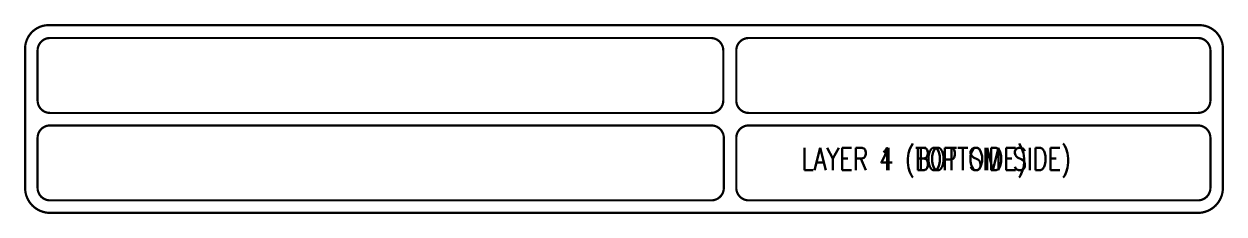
# Model space of a CAD drawing. Extents: x -38 to 142, y -39 to 48.
# Drawn here: x -37.8 to 58.4, y -38.5 to -23.3 of the extents above; entities that cross this region are included whole.
import ezdxf

# ---------------------------------------------------------------- set-up
doc = ezdxf.new("R2010")
doc.units = 0
doc.header["$MEASUREMENT"] = 0
doc.layers.get('0').update_dxf_attribs({"linetype": 'CONTINUOUS'})
for name, color, linetype in [('2D_LINE_00', 136, 'CONTINUOUS'), ('TEXT_01', 136, 'CONTINUOUS'), ('TEXT_04', 1, 'CONTINUOUS')]:
    doc.layers.add(name, color=color, linetype=linetype)
doc.styles.add('W0$2794', font='simplex', dxfattribs={"width": 0.75})

# ---------------------------------------------------------------- blocks, each defined once
blk = doc.blocks.new('SMOOTH_0$1778')
at = {"const_width": 0.0889}
blk.add_lwpolyline([(-0.04445, 0, 1), (0.04445, 0, 1)], format="xyb", close=True, dxfattribs=at)
blk = doc.blocks.new('DRAWING_63')
at = {"layer": '2D_LINE_00', "const_width": 0.1778}
for points in [[(10, 2, 0.414213562), (12, 0), (104, 0, 0.414213562), (106, 2), (106, 13.250004, 0.414213562), (104, 15.028004), (12, 15.028004, 0.414213562), (10, 13.250004)], [(11, 9, 0.414213562), (12, 8), (64.957, 8, 0.414213562), (65.957, 9), (65.957, 13, 0.414213562), (64.957, 14), (12, 14, 0.414213562), (11, 13)], [(67, 9, 0.414213562), (68, 8), (104, 8, 0.414213562), (105, 9), (105, 13, 0.414213562), (104, 14), (68, 14, 0.414213562), (67, 13)], [(11, 2, 0.414213562), (12, 1), (65, 1, 0.414213562), (66, 2), (66, 6, 0.414213562), (65, 7), (12, 7, 0.414213562), (11, 6)], [(67, 2, 0.414213562), (68, 1), (104, 1, 0.414213562), (105, 2), (105, 6, 0.414213562), (104, 7), (68, 7, 0.414213562), (67, 6)]]:
    blk.add_lwpolyline(points, format="xyb", close=True, dxfattribs=at)
at = {"layer": '2D_LINE_00'}
for p in [(11, 9), (67, 9), (12, 8), (68, 8), (10, 2), (11, 2), (67, 2), (12, 1), (68, 1), (12, 0)]:
    blk.add_blockref('SMOOTH_0$1778', p, dxfattribs=at)

msp = doc.modelspace()

# ---------------------------------------------------------------- block references
msp.add_blockref('DRAWING_63', (-47.735, -38.427))

# ---------------------------------------------------------------- texts
at = {"layer": 'TEXT_01', "style": 'W0$2794', "width": 0.75}
msp.add_text('LAYER 1 (TOP SIDE)', height=1.778, dxfattribs=at).set_placement((24.5, -35))
at = {"layer": 'TEXT_04', "style": 'W0$2794', "width": 0.75}
msp.add_text('LAYER 4 (BOTTOM SIDE)', height=1.778, dxfattribs=at).set_placement((24.5, -35))

doc.saveas('drawing.dxf')
